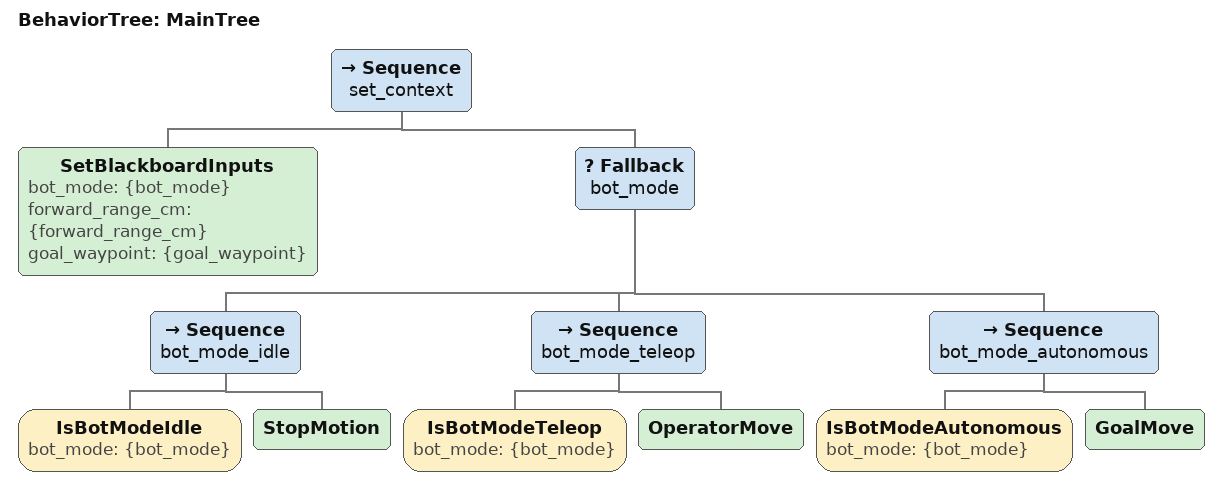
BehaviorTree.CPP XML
<root main_tree_to_execute="MainTree">
    <BehaviorTree ID="MainTree">
        <Sequence name="set_context">
            <SetBlackboardInputs
                    bot_mode="{bot_mode}"
                    forward_range_cm="{forward_range_cm}"
                    goal_waypoint="{goal_waypoint}"
            />
            <Fallback name="bot_mode">
                <Sequence name="bot_mode_idle">
                    <IsBotModeIdle bot_mode="{bot_mode}"/>
                    <StopMotion/>
                </Sequence>
                <Sequence name="bot_mode_teleop">
                    <IsBotModeTeleop bot_mode="{bot_mode}"/>
                    <OperatorMove/>
                </Sequence>
                <Sequence name="bot_mode_autonomous">
                    <IsBotModeAutonomous bot_mode="{bot_mode}"/>
                    <GoalMove/>
                </Sequence>
            </Fallback>
        </Sequence>
    </BehaviorTree>
</root>
